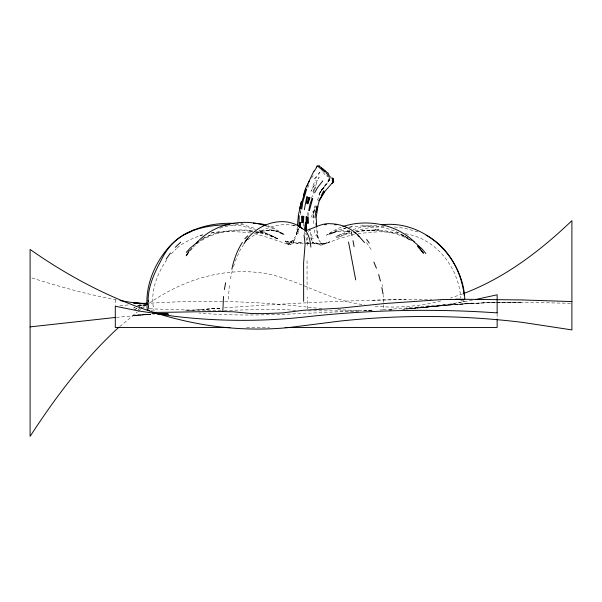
<?xml version="1.0" encoding="UTF-8"?>
<svg xmlns="http://www.w3.org/2000/svg" width="602" height="602" viewBox="0 0 602 602"><rect width="100%" height="100%" fill="white"/><g stroke="black" fill="none" stroke-linecap="round" stroke-linejoin="round"><path stroke-width="0.45" stroke-dasharray="3.01 2.26" d="M313.221 223.485L313.928 211.641L315.275 206.667M291.428 242.922L291.443 241.853M307.043 260.689L307.088 290.593M307.253 308.946L307.253 297.012M304.544 234.434L304.665 229.889M228.399 299.104L229.332 285.431M329.52 178.335L328.429 181.646L318.639 194.438M297.38 226.894L296.334 234.569L297.779 228.895C296.523 234.66 294.077 241.936 287.726 242.614L294.468 242.433L293.054 242.072L299.849 243.878L304.048 243.231M380.163 310.045L383.293 309.812L383.474 295.334M300.827 209.812L300.278 214.824L300.707 211.475M308.141 215.689L308.856 210.437M307.321 215.569L307.931 211.174M297.885 233.885L298.675 228.527M230.378 278.922L232.447 270.102M311.49 217.239L312.912 211.385M298.426 228.722L296.711 234.629L298.434 228.978M311.482 198.314L314.44 190.036M233.425 266.724L235.051 261.945M285.303 241.048L288.238 241.989L285.303 241.048L286.8 243.103L290.856 244.367L293.023 242.395L294.596 239.445L291.601 241.733L286.943 241.161C290.962 243.148 296.485 244.984 300.428 242.027L299.593 242.403L304.973 243.103M321.822 189.818L319.075 194.506C321.453 188.388 327.503 184.626 329.979 178.636M235.322 261.148L239.566 251.124L243.592 244.525M314.778 189.254L315.779 186.898L312.671 192.068L317.404 181.676M329.595 177.914L327.924 180.615M313.619 185.694L311.008 191.24L319.18 177.274L315.892 180.645M312.95 185.318L315.35 180.359M329.143 180.404L329.61 179.471M307.622 187.779L309.699 183.7M317.292 200.127L320.016 194.83M322.552 244.246C321.047 246.496 317.645 244.103 315.967 242.847L318.104 243.569L312.19 243.381M294.401 240.085L294.89 239.175M329.527 179.885L324.373 185.883M166.792 259.778C156.573 274.444 149.732 293.001 154.074 310.933M311.46 178.147L314.139 174.535M171.329 253.856L176.469 248.566M290.856 244.367L289.6 243.75L288.983 244.435L286.62 243.652L288.486 244.374M316.69 176.296L313.74 179.539L317.322 176.649M193.204 247.159L195.8 244.803M119.836 326.555L137.399 311.949M247.753 239.829C260.756 229.121 278.907 221.483 295.71 225.983M177.131 247.926C184.536 241.846 193.347 237.602 202.573 235.119M138.144 311.4L141.146 309.202M141.899 308.66L145.654 305.914M149.401 303.167L150.906 302.069C185.807 278.237 229.731 265.301 271.705 274.813C303.348 282.413 331.506 301.271 364.338 304.717M200.022 240.762L204.319 237.745M197.095 243.629C212.619 231.409 233.591 229.242 252.629 231.341L248.34 230.784L253.826 231.695M320.046 244.254L317.976 244.299M202.558 238.821L211.076 234.772M290.804 242.749L292 242.109M311.272 243.848L313.552 243.155L311.482 241.981L315.779 243.833L322.183 243.434L320.347 243.17L324.139 243.667L329.7 241.771C319.135 246.609 317.766 240.273 316.524 227.669M203.341 238.151C218.985 230.393 237.376 228.549 254.548 230.875M136.932 308.465L133.644 309.962L136.932 308.487M145.15 304.732L141.861 306.23L145.15 304.815M255.459 233.027C261.99 230.167 269.651 229.731 276.499 231.341M310.685 230.114L308.179 231.326M341.191 227.135L333.147 230.897L326.442 235.216L329.52 233.395L336.307 230.754L333.99 231.356L343.629 230.671L349.747 231.89M256.956 233.222L263.006 231.153L272.096 230.054M462.66 293.889L450.424 298.11M348.836 232.748L336.586 237.873L346.12 234.216L350.387 233.237M138.821 306.298L143.141 304.853M219.76 228.188L227.548 226.194L242.772 223.605M138.821 306.358L143.998 304.672M349.732 230.619L335.51 236.864L340.363 234.682L339.453 235.028L349.777 232.455M353.058 229.558L362.028 226.969L377.582 225.103M440.807 300.932L439.061 301.444C417.969 306.508 396.093 308.344 374.489 306.132M321.98 245.014L339.265 238.588L350.665 235.329M346.925 227.586L338.309 230.212L330.513 234.073L334.178 232.485L328.73 234.193L338.971 231.446L349.754 231.401M355.067 230.754L370.2 227.503L384.008 226.615M351.47 235.134L354.781 234.328M199.917 235.427L203.145 234.652M137.279 305.575L140.913 304.74M211.43 232.944L219.549 231.68M346.421 227.842L342.546 228.692L345.232 228.12M138.189 305.432L140.913 304.845M211.084 233.057C224.298 230.972 237.843 231.424 251.094 233.027M349.709 227.172C369.809 224.012 392.195 226.134 408.705 239.069M348.964 227.315L351.508 226.788L348.761 227.27M356.422 231.966L364.255 230.792L376.476 230.092L368.025 230.303C382.646 230.197 397.741 232.786 410.444 240.333M463.683 300.293L460.733 300.707L464.383 301.286C449.468 305.756 433.131 304.71 417.705 307.095M149.665 308.758C174.151 309.714 198.66 310.384 223.365 310.421M472.359 300.187L449.408 304.191L425.546 307.306A540.423 540.423 0 0 1 403.521 309.255M330.799 178.847L331.266 178.779M358.092 233.523L378.59 231.732L398.863 232.56M355.993 231.514L367.769 230.19L378.982 229.844L375.121 229.753C386.401 230.378 397.779 232.726 407.863 237.971M116.389 317.367L150.906 314.274L133.644 315.561L150.906 314.364L133.644 315.139L150.906 314.364M417.607 307.103L383.293 309.812M316.223 243.795L318.052 243.652L315.185 243.644L317.352 243.69M472.269 303.039L422.453 307.524L455.669 304.386L488.877 302.573L455.669 304.386L402.159 309.293M362.095 230.701L367.769 230.19M219.933 308.171L185.416 310.7L202.678 309.609M224.478 307.848C293.43 302.859 362.532 299.623 431.679 299.232M439.061 305.711C466.685 303.604 494.37 301.911 522.084 302.249L488.877 302.663L522.084 302.302L570.974 303.295M389.246 310.038L392.015 309.88M300.631 243.042L297.967 242.711M358.822 310.933L308.058 310.828M363.442 310.775L372.284 310.497M312.318 242.877L313.349 242.847M358.8 311.053C305.575 312.799 252.283 317.668 199.044 313.063M368.025 310.782L372.638 310.647M372.638 300.232L405.853 299.518M306.395 243.012L309.187 242.982L307.509 242.809L309.872 243.953M293.964 240.86L292.82 240.883L293.114 241.53M295.176 238.083L295.815 238.076M266.039 230.589C272.571 230.032 279.403 231.326 284.934 234.938L273.842 228.06L267.86 225.773M246.557 327.458L269.508 327.458M311.798 238.437L313.514 238.655M362.216 225.885L373.413 226.232M274.128 230.611L271.487 230.513L274.151 230.671L281.367 233.222L279.478 232.229L283.805 234.742L272.164 228.218L265.768 225.825M233.027 224.99L241.47 225.938L255.481 229.467M224.222 310.459L266.716 309.353L282.541 309.428L296.508 310.421M308.871 243.178L306.463 242.907M308.284 243.577L305.447 243.306M151.29 310.722L152.645 310.805M394.385 226.969L404.755 228.263L418.774 232.176M269.094 229.535L271.66 229.941M235.841 223.515L242.847 224.644L256.091 228.82M349.973 231.236L347.203 230.747L350.213 231.409M254.736 231.86L264.745 233.892L278.703 239.227L268.402 234.381L259.078 230.867M255.361 231.025L265.828 233.403L271.005 235.457L265.828 233.403M116.389 299.977C87.764 294.431 59.583 286.785 31.823 277.906M289.6 243.75L286.8 243.103L288.983 244.435L288.245 244.254M405.439 233.726C436.412 238.738 458.724 267.627 460.733 298.11M254.375 233.629L265.602 236.789L288.35 244.42M319.82 244.751L320.354 244.909M260.365 232.515L265.617 234.05M258.995 230.89L261.381 231.642L258.852 230.709M295.559 225.961L293.174 225.193L295.687 226.059M312.446 242.772L313.349 243.08L312.34 241.816M329.527 177.349L325.607 175.43L322.326 171.683M314.229 243.419L314.628 243.569M329.091 177.229L328.624 176.83M259.138 230.137L268.68 234.328M273.12 236.699L269.154 234.878L278.199 239.069L269.418 234.727L274.933 237.384L270.178 235.126M405.575 236.842L401.015 234.584L406.154 237.241M408.931 239.43L410.233 240.281M406.854 237.7L411.031 240.454M327.518 175.212L328.03 175.792M366.573 242.576L371.938 250.793M318.323 238.911L316.795 227.737M312.107 240.333L311.189 237.843L309.744 228.572M316.336 234.539L317.833 238.663M321.897 170.675L322.153 171.374M316.878 234.569L318.142 238.776M327.195 176.273L326.931 175.107M305.906 237.647L306.621 240.198L306.553 237.647M311.445 234.208L312.543 238.648M310.737 237.707L311.392 240.333M314.116 229.798L315.305 235.45M306.749 233.659L307.035 235.209M382.18 284.678L382.466 286.537M305.824 233.034L306.027 234.637M303.581 223.274L303.942 227.646M307.246 237.15L307.675 246.489M497.139 313.454L497.139 318.368M115.298 299.758L115.298 305.523M392.504 309.88A540.423 540.423 0 0 1 389.75 310M372.307 310.444A540.423 540.423 0 0 1 337.429 309.639M321.822 308.548A540.423 540.423 0 0 1 306.222 306.997M119.888 305.748A874.796 874.796 0 0 1 129.069 304.875M151.094 303.175A874.796 874.796 0 0 1 306.222 306.975M313.702 211.603L312.927 217.533L315.139 205.749L313.702 211.603M321.822 189.615L319.12 194.469L321.807 189.698L324.922 186.131L321.822 189.615M139.92 308.502L138.355 309.42L139.92 308.525M146.196 304.823L140.702 308.043L146.196 304.868M326.811 242.899L324.139 243.667L326.811 242.899M135.375 307.456L133.644 308.036L135.375 307.479M439.061 305.816L405.853 308.992L439.061 305.816M219.933 308.209L202.678 309.466L219.933 308.209M323.643 243.682L321.001 243.434L323.643 243.682"/><path stroke-width="0.9" d="M305.304 230.867L305.41 222.906L304.695 228.978M298.938 226.946L299.186 215.667M303.649 301.301L303.611 262.939L305.101 244.028L304.033 234.878M306.155 216.66L305.936 230.927C309.142 235.615 310.331 241.5 310.865 247.083M306.568 229.151L306.553 216.728L307.667 223.282L307.351 216.825M299.728 226.992L299.894 222.409M148.814 308.766C145.752 291.549 153.149 275.204 161.103 260.433C167.19 247.527 177.409 236.067 191.195 231.356L185.634 233.915C199.074 226.909 214.575 224.772 229.573 224.847M301.662 222.574L301.993 216.02L302.543 222.672L302.844 216.141L303.378 222.763L303.829 216.284M305.643 222.981L305.515 230.634M297.433 225.961L298.329 215.531L301.278 201.896M223.523 296.455L222.823 311.55L233.395 311.798L250.357 313.454L262.058 313.65L282.353 312.935L303.589 310.256L341.018 308.104L384.535 303.528L443.922 299.45L463.736 299.51M314.959 217.698L316.765 206.208M301.82 209.172L302.753 202.325L306.636 189.194M300.834 208.954L301.828 202.046L305.876 188.847M304.334 209.729L306.817 196.515M299.977 227.007L300.767 222.469M224.335 289.562L225.637 282.752M306.365 203.408L307.63 196.839M332.823 179.441L332.244 181.119L332.936 181.127L333.643 179.404M308.803 197.283L307.464 203.694L309.368 197.456L307.577 203.717M308.743 210.467L310.06 204.251L312.092 198.367M309.42 210.617L312.679 198.562M231.86 269.35C233.734 259.838 237.098 250.673 242.328 242.486M299.63 208.698L301.346 201.926M303.431 195.259L305.477 188.659M331.702 178.207L332.823 178.177L332.349 179.637L333.327 179.787M307.946 203.792L309.962 197.652M306.997 186.402L308.096 183.828M305.485 188.629L313.913 171.021M308.864 182.09L309.684 180.404M321.272 195.59L323.688 190.796M314.304 171.164L316.509 167.514M314.643 192.806L317.435 187.741L322.822 180.841M244.073 243.667C254.909 224.253 284.069 213.74 302.633 228.752L298.442 225.923L305.876 230.965M189.374 250.492L186.259 255.752L188.479 252.411M324.531 191.263L318.767 200.684M166.197 259.056L170.464 252.953M316.193 167.273L317.209 165.881L324.884 172.074M318.481 174.031L319.745 172.353M245.134 241.801L247.806 238.475M196.214 243.351C212.927 224.162 241.876 217.638 265.768 225.825M190.224 250.417L191.97 248.415M186.281 252.373L190.593 247.746L198.103 241.598M149.304 310.527L147.317 309.737L147.761 309.277M244.818 238.798L247.753 235.841M175.302 247.294L180.69 242.252M119.151 327.142L116.389 329.512C82.805 360.914 55.075 397.93 30.1 436.375L30.1 249.431C91.068 292.271 162.081 323.801 237.188 328.421A325.682 325.682 0 0 0 288.96 327.548L339.43 321.152A802.436 802.436 0 0 1 522.084 322.318L571.9 329.911L571.9 220.656C540.333 250.816 504.709 278.049 463.532 293.558M305.334 230.679C313.92 228.534 321.641 222.725 331.085 223.748C341.665 224.057 352.208 228.587 359.243 236.556M234.953 223.455C211.099 222.115 184.927 229.144 168.59 247.475C153.939 264.316 144.683 287.237 147.317 309.737M342.862 226.563C366.987 218.616 395.612 223.982 414.199 241.726M192.189 230.619L193.746 230.092M476.031 299.45L497.139 294.784L497.139 312.912M30.1 326.894L115.479 317.457M139.092 303.732L147.272 303.227M381.721 224.794C424.282 219.632 463.096 257.317 464.774 298.976M222.823 311.55C199.397 311.512 175.889 312.37 152.517 312.378M159.078 314.093L168.161 313.92L159.078 313.988M324.681 224.666L326.412 224.666M230.039 327.458L115.298 327.458L115.298 306.245L139.167 311.038L174.964 316.366A577.514 577.514 0 0 0 306.222 316.84A1061.251 1061.251 0 0 1 497.139 312.889M285.107 327.458L497.139 327.458L497.139 319.06M147.272 303.385L134.555 303.348L147.272 303.739M455.669 299.164L522.084 299.954L571.9 301.572M159.078 314.176L168.161 314.327L157.257 313.958M332.936 181.127L333.794 181.164L324.847 191.428L319.248 200.865L316.148 212.017L317.856 206.478L316.17 217.721L316.712 226.886M152.72 313.8L154.533 313.868M253.389 223.191L262.051 223.974L266.219 225.231M334.735 224.727L336.164 224.787M147.272 303.649L133.644 302.919L147.272 304.055M147.272 304.033L133.644 302.791L120.024 300.571M331.002 177.229L329.745 176.71M319.316 166.107L318.759 165.648L327.601 172.766L328.481 173.654L328.955 175.506M353.961 232.319L355.421 233.079M426.111 235.247C448.204 246.797 461.433 271.367 464.225 295.529M410.745 239.649L412.189 240.491M323.831 169.839L321.325 167.695M413.574 241.425L421.889 248.739L425.885 253.555M325.863 172.706L327.766 174.588M324.598 170.629L325.426 171.307M357.904 235.043L364.519 242.576M417.314 246.015L423.439 253.239L418.247 246.098M366.656 239.491L369.244 243.02M317.472 166.423L317.209 165.881M332.823 178.177L333.546 178.96M328.91 175.626L329.219 176.243M373.872 262.073L376.423 268.214M378.658 274.55L380.404 281.044M351.29 231.778L352.004 235.45M348.528 242.027L355.707 279.892M381.841 287.583L383.098 294.145M352.998 240.649L354.096 246.519M315.96 223.485L316.411 226.834M148.227 300.443L148.303 301.497M308.284 216.938L308.352 223.357M143.75 303.679A874.796 874.796 0 0 1 147.422 303.423M333.606 181.262L332.236 183.362L333.606 181.262"/></g></svg>
